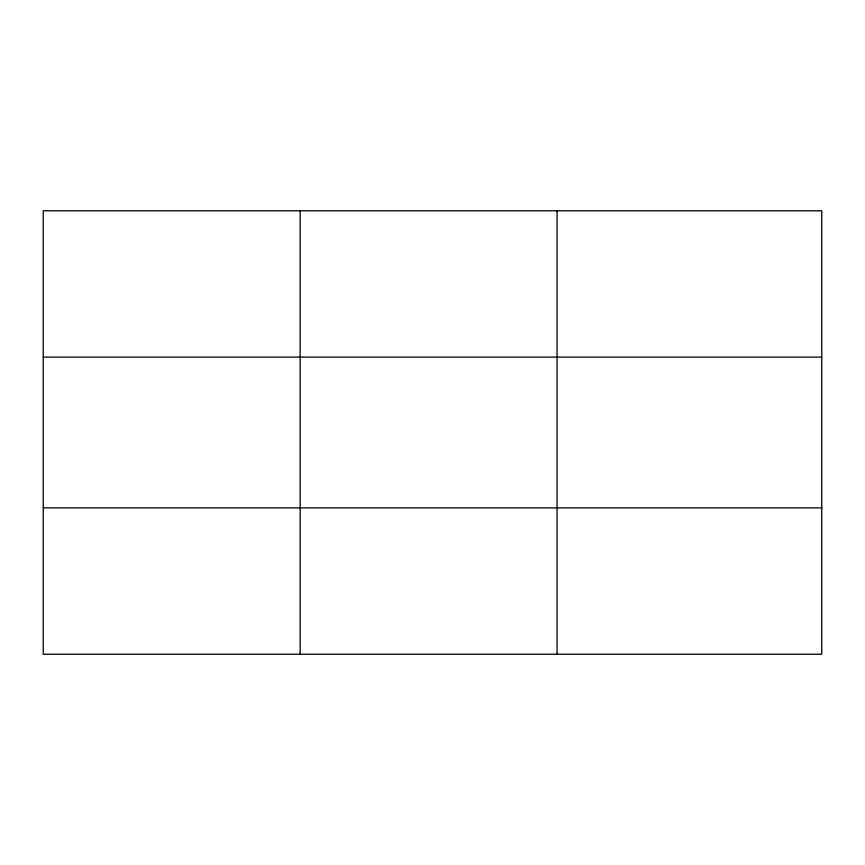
<?xml version="1.0" encoding="UTF-8"?>
<svg xmlns="http://www.w3.org/2000/svg" width="865" height="865" viewBox="0 0 865 865"><rect width="100%" height="100%" fill="white"/><g stroke="black" fill="none" stroke-linecap="round" stroke-linejoin="round"><path stroke-width="1.3" d="M300.155 654.221L300.155 210.779M557.06 654.221L557.06 210.779M821.75 507.885L821.75 654.221L43.25 654.221L43.25 210.779L821.75 210.779L821.75 507.885L43.25 507.885M43.25 357.115L821.75 357.115"/></g></svg>
